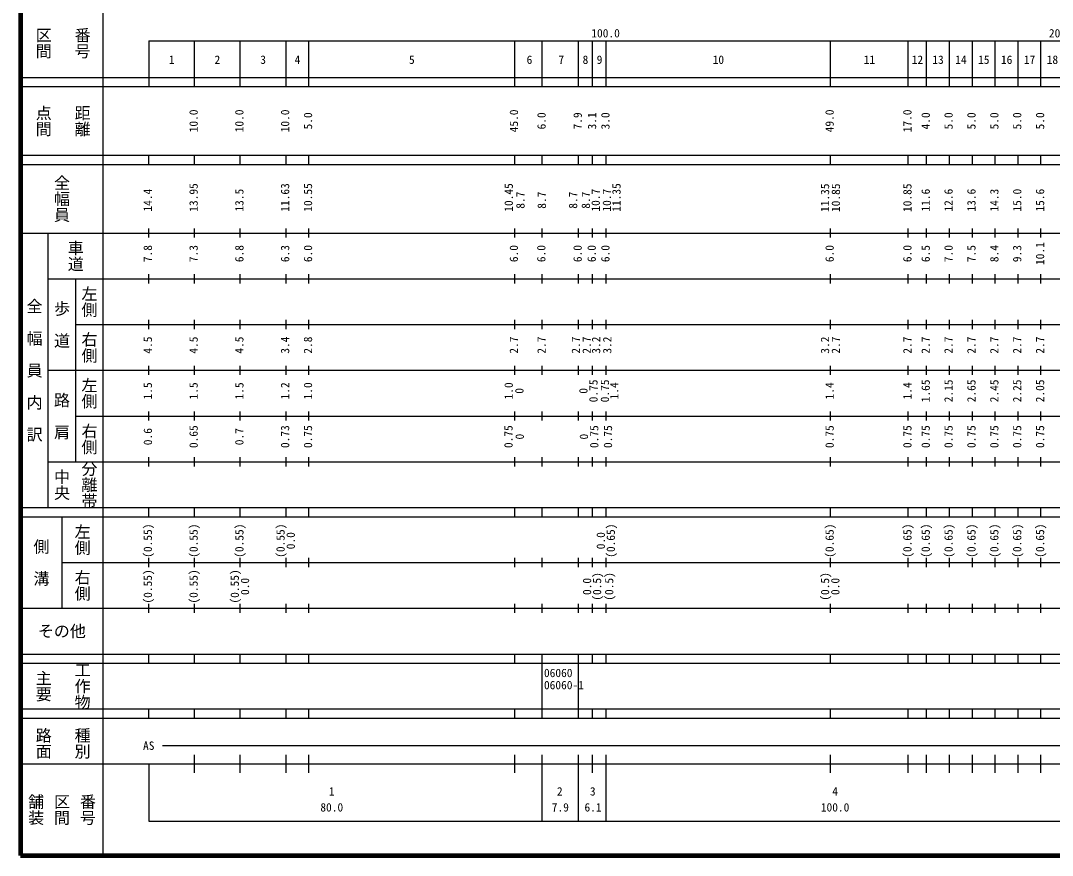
# Model space of a CAD drawing. Units: millimetres on the paper, enlarged 1000 times. Extents: x 40000 to 680000, y 20000 to 380000.
# Drawn here: x 40000 to 265488, y 20000 to 202409 of the extents above; entities that cross this region are included whole.
import ezdxf
from ezdxf.enums import TextEntityAlignment as Align

# ---------------------------------------------------------------- set-up
doc = ezdxf.new("R2010")
doc.units = ezdxf.units.MM
doc.header["$LTSCALE"] = 1000
doc.layers.add('M-TTL', color=2, linetype='Continuous', lineweight=140)
doc.layers.add('M-TTL-BAND', color=7, linetype='Continuous', lineweight=25)
doc.styles.add('@ＭＳ ゴシック', font='')
doc.styles.add('ＭＳ ゴシック', font='')
doc.styles.get('@ＭＳ ゴシック').set_extended_font_data('@MS Gothic')
doc.styles.get('ＭＳ ゴシック').set_extended_font_data('MS Gothic')

msp = doc.modelspace()

# ---------------------------------------------------------------- linework, layer by layer
at = {"layer": 'M-TTL'}
for p, q in [((40000, 380000), (40000, 20000)), ((40000, 20000), (680000, 20000))]:
    msp.add_line(p, q, dxfattribs=at)
at = {"layer": 'M-TTL-BAND'}
for p, q in [((58000, 370000), (58000, 20000)), ((68000, 198000), (579000, 198000)), ((68000, 198000), (68000, 188000)), ((78000, 188000), (78000, 198000)), ((88000, 188000), (88000, 198000)), ((98000, 188000), (98000, 198000)), ((103000, 188000), (103000, 198000)), ((148000, 188000), (148000, 198000)), ((154000, 188000), (154000, 198000)), ((161900, 188000), (161900, 198000)), ((165000, 188000), (165000, 198000)), ((168000, 188000), (168000, 198000)), ((217000, 188000), (217000, 198000)), ((234000, 188000), (234000, 198000)), ((238000, 188000), (238000, 198000)), ((243000, 188000), (243000, 198000)), ((248000, 188000), (248000, 198000)), ((253000, 188000), (253000, 198000)), ((258000, 188000), (258000, 198000)), ((263000, 188000), (263000, 198000)), ((40000, 190000), (579000, 190000)), ((40000, 188000), (579000, 188000)), ((40000, 173000), (579000, 173000)), ((68000, 171000), (68000, 173000)), ((78000, 171000), (78000, 173000)), ((88000, 171000), (88000, 173000)), ((98000, 171000), (98000, 173000)), ((103000, 171000), (103000, 173000)), ((148000, 171000), (148000, 173000)), ((154000, 171000), (154000, 173000)), ((161900, 171000), (161900, 173000)), ((165000, 171000), (165000, 173000)), ((168000, 171000), (168000, 173000)), ((217000, 171000), (217000, 173000)), ((234000, 171000), (234000, 173000)), ((238000, 171000), (238000, 173000)), ((243000, 171000), (243000, 173000)), ((248000, 171000), (248000, 173000)), ((253000, 171000), (253000, 173000)), ((258000, 171000), (258000, 173000)), ((263000, 171000), (263000, 173000)), ((40000, 171000), (579000, 171000)), ((40000, 156000), (579000, 156000)), ((46000, 96000), (46000, 156000)), ((68000, 155000), (68000, 157000)), ((78000, 155000), (78000, 157000)), ((88000, 155000), (88000, 157000)), ((98000, 155000), (98000, 157000)), ((103000, 155000), (103000, 157000)), ((148000, 155000), (148000, 157000)), ((154000, 155000), (154000, 157000)), ((161900, 155000), (161900, 157000)), ((165000, 155000), (165000, 157000)), ((168000, 155000), (168000, 157000)), ((217000, 155000), (217000, 157000)), ((234000, 155000), (234000, 157000)), ((238000, 155000), (238000, 157000)), ((243000, 155000), (243000, 157000)), ((248000, 155000), (248000, 157000)), ((253000, 155000), (253000, 157000)), ((258000, 155000), (258000, 157000)), ((263000, 155000), (263000, 157000)), ((68000, 145000), (68000, 147000)), ((78000, 145000), (78000, 147000)), ((88000, 145000), (88000, 147000)), ((98000, 145000), (98000, 147000)), ((103000, 145000), (103000, 147000)), ((148000, 145000), (148000, 147000)), ((154000, 145000), (154000, 147000)), ((161900, 145000), (161900, 147000)), ((165000, 145000), (165000, 147000)), ((168000, 145000), (168000, 147000)), ((217000, 145000), (217000, 147000)), ((234000, 145000), (234000, 147000)), ((238000, 145000), (238000, 147000)), ((243000, 145000), (243000, 147000)), ((248000, 145000), (248000, 147000)), ((253000, 145000), (253000, 147000)), ((258000, 145000), (258000, 147000)), ((263000, 145000), (263000, 147000)), ((46000, 146000), (579000, 146000)), ((52000, 146000), (52000, 106000)), ((52000, 136000), (579000, 136000)), ((68000, 135000), (68000, 137000)), ((78000, 135000), (78000, 137000)), ((88000, 135000), (88000, 137000)), ((98000, 135000), (98000, 137000)), ((103000, 135000), (103000, 137000)), ((148000, 135000), (148000, 137000)), ((154000, 135000), (154000, 137000)), ((161900, 135000), (161900, 137000)), ((165000, 135000), (165000, 137000)), ((168000, 135000), (168000, 137000)), ((217000, 135000), (217000, 137000)), ((234000, 135000), (234000, 137000)), ((238000, 135000), (238000, 137000)), ((243000, 135000), (243000, 137000)), ((248000, 135000), (248000, 137000)), ((253000, 135000), (253000, 137000)), ((258000, 135000), (258000, 137000)), ((263000, 135000), (263000, 137000)), ((68000, 125000), (68000, 127000)), ((78000, 125000), (78000, 127000)), ((88000, 125000), (88000, 127000)), ((98000, 125000), (98000, 127000)), ((103000, 125000), (103000, 127000)), ((148000, 125000), (148000, 127000)), ((154000, 125000), (154000, 127000)), ((161900, 125000), (161900, 127000)), ((165000, 125000), (165000, 127000)), ((168000, 125000), (168000, 127000)), ((217000, 125000), (217000, 127000)), ((234000, 125000), (234000, 127000)), ((238000, 125000), (238000, 127000)), ((243000, 125000), (243000, 127000)), ((248000, 125000), (248000, 127000)), ((253000, 125000), (253000, 127000)), ((258000, 125000), (258000, 127000)), ((263000, 125000), (263000, 127000)), ((46000, 126000), (579000, 126000)), ((52000, 116000), (579000, 116000)), ((68000, 115000), (68000, 117000)), ((78000, 115000), (78000, 117000)), ((88000, 115000), (88000, 117000)), ((98000, 115000), (98000, 117000)), ((103000, 115000), (103000, 117000)), ((148000, 115000), (148000, 117000)), ((154000, 115000), (154000, 117000)), ((161900, 115000), (161900, 117000)), ((165000, 115000), (165000, 117000)), ((168000, 115000), (168000, 117000)), ((217000, 115000), (217000, 117000)), ((234000, 115000), (234000, 117000)), ((238000, 115000), (238000, 117000)), ((243000, 115000), (243000, 117000)), ((248000, 115000), (248000, 117000)), ((253000, 115000), (253000, 117000)), ((258000, 115000), (258000, 117000)), ((263000, 115000), (263000, 117000)), ((46000, 106000), (579000, 106000)), ((68000, 105000), (68000, 107000)), ((78000, 105000), (78000, 107000)), ((88000, 105000), (88000, 107000)), ((98000, 105000), (98000, 107000)), ((103000, 105000), (103000, 107000)), ((148000, 105000), (148000, 107000)), ((154000, 105000), (154000, 107000)), ((161900, 105000), (161900, 107000)), ((165000, 105000), (165000, 107000)), ((168000, 105000), (168000, 107000)), ((217000, 105000), (217000, 107000)), ((234000, 105000), (234000, 107000)), ((238000, 105000), (238000, 107000)), ((243000, 105000), (243000, 107000)), ((248000, 105000), (248000, 107000)), ((253000, 105000), (253000, 107000)), ((258000, 105000), (258000, 107000)), ((263000, 105000), (263000, 107000)), ((40000, 96000), (579000, 96000)), ((68000, 94000), (68000, 96000)), ((78000, 94000), (78000, 96000)), ((88000, 94000), (88000, 96000)), ((98000, 94000), (98000, 96000)), ((103000, 94000), (103000, 96000)), ((148000, 94000), (148000, 96000)), ((154000, 94000), (154000, 96000)), ((161900, 94000), (161900, 96000)), ((165000, 94000), (165000, 96000)), ((168000, 94000), (168000, 96000)), ((217000, 94000), (217000, 96000)), ((234000, 94000), (234000, 96000)), ((238000, 94000), (238000, 96000)), ((243000, 94000), (243000, 96000)), ((248000, 94000), (248000, 96000)), ((253000, 94000), (253000, 96000)), ((258000, 94000), (258000, 96000)), ((263000, 94000), (263000, 96000)), ((40000, 94000), (579000, 94000)), ((49000, 94000), (49000, 74000)), ((49000, 84000), (579000, 84000)), ((68000, 83000), (68000, 85000)), ((78000, 83000), (78000, 85000)), ((88000, 83000), (88000, 85000)), ((98000, 83000), (98000, 85000)), ((103000, 83000), (103000, 85000)), ((148000, 83000), (148000, 85000)), ((154000, 83000), (154000, 85000)), ((161900, 83000), (161900, 85000)), ((165000, 83000), (165000, 85000)), ((168000, 83000), (168000, 85000)), ((217000, 83000), (217000, 85000)), ((234000, 83000), (234000, 85000)), ((238000, 83000), (238000, 85000)), ((243000, 83000), (243000, 85000)), ((248000, 83000), (248000, 85000)), ((253000, 83000), (253000, 85000)), ((258000, 83000), (258000, 85000)), ((263000, 83000), (263000, 85000)), ((68000, 73000), (68000, 75000)), ((78000, 73000), (78000, 75000)), ((88000, 73000), (88000, 75000)), ((98000, 73000), (98000, 75000)), ((103000, 73000), (103000, 75000)), ((148000, 73000), (148000, 75000)), ((154000, 73000), (154000, 75000)), ((161900, 73000), (161900, 75000)), ((165000, 73000), (165000, 75000)), ((168000, 73000), (168000, 75000)), ((217000, 73000), (217000, 75000)), ((234000, 73000), (234000, 75000)), ((238000, 73000), (238000, 75000)), ((243000, 73000), (243000, 75000)), ((248000, 73000), (248000, 75000)), ((253000, 73000), (253000, 75000)), ((258000, 73000), (258000, 75000)), ((263000, 73000), (263000, 75000)), ((40000, 74000), (579000, 74000)), ((40000, 64000), (579000, 64000)), ((68000, 62000), (68000, 64000)), ((78000, 62000), (78000, 64000)), ((88000, 62000), (88000, 64000)), ((98000, 62000), (98000, 64000)), ((103000, 62000), (103000, 64000)), ((148000, 62000), (148000, 64000)), ((154000, 62000), (154000, 64000)), ((161900, 62000), (161900, 64000)), ((165000, 62000), (165000, 64000)), ((168000, 62000), (168000, 64000)), ((217000, 62000), (217000, 64000)), ((234000, 62000), (234000, 64000)), ((238000, 62000), (238000, 64000)), ((243000, 62000), (243000, 64000)), ((248000, 62000), (248000, 64000)), ((253000, 62000), (253000, 64000)), ((258000, 62000), (258000, 64000)), ((263000, 62000), (263000, 64000)), ((40000, 62000), (579000, 62000)), ((154000, 52000), (154000, 62000)), ((161900, 52000), (161900, 62000)), ((40000, 52000), (579000, 52000)), ((68000, 50000), (68000, 52000)), ((78000, 50000), (78000, 52000)), ((88000, 50000), (88000, 52000)), ((98000, 50000), (98000, 52000)), ((103000, 50000), (103000, 52000)), ((148000, 50000), (148000, 52000)), ((154000, 50000), (154000, 52000)), ((161900, 50000), (161900, 52000)), ((165000, 50000), (165000, 52000)), ((168000, 50000), (168000, 52000)), ((217000, 50000), (217000, 52000)), ((234000, 50000), (234000, 52000)), ((238000, 50000), (238000, 52000)), ((243000, 50000), (243000, 52000)), ((248000, 50000), (248000, 52000)), ((253000, 50000), (253000, 52000)), ((258000, 50000), (258000, 52000)), ((263000, 50000), (263000, 52000)), ((40000, 50000), (579000, 50000)), ((71000, 44000), (565000, 44000)), ((78000, 38000), (78000, 42000)), ((88000, 38000), (88000, 42000)), ((98000, 38000), (98000, 42000)), ((103000, 38000), (103000, 42000)), ((148000, 38000), (148000, 42000)), ((154000, 27500), (154000, 42000)), ((161900, 27500), (161900, 42000)), ((165000, 38000), (165000, 42000)), ((168000, 27500), (168000, 42000)), ((217000, 38000), (217000, 42000)), ((234000, 38000), (234000, 42000)), ((238000, 38000), (238000, 42000)), ((243000, 38000), (243000, 42000)), ((248000, 38000), (248000, 42000)), ((253000, 38000), (253000, 42000)), ((258000, 38000), (258000, 42000)), ((263000, 38000), (263000, 42000)), ((40000, 40000), (579000, 40000)), ((68000, 40000), (68000, 27500)), ((68000, 27500), (579000, 27500))]:
    msp.add_line(p, q, dxfattribs=at)

# ---------------------------------------------------------------- texts
at = {"layer": 'M-TTL-BAND', "style": '@ＭＳ ゴシック'}
for s, p in [('番号', (53500, 197500)), ('区間', (45000, 197500)), ('点間', (45000, 180500)), ('距離', (53500, 180500)), ('全幅員', (49000, 163500)), ('車道', (52000, 151000)), ('左側', (55000, 141000)), ('全\u3000幅\u3000員\u3000内\u3000訳', (43000, 126000)), ('歩\u3000道', (49000, 136000)), ('右側', (55000, 131000)), ('左側', (55000, 121000)), ('路\u3000肩', (49000, 116000)), ('右側', (55000, 111000)), ('分離帯', (55000, 101000)), ('中央', (49000, 101000)), ('左側', (53500, 89000)), ('側\u3000溝', (44500, 84000)), ('右側', (53500, 79000)), ('工作物', (53500, 57000)), ('主要', (45000, 57000)), ('路面', (45000, 44500)), ('種別', (53500, 44500)), ('舗装', (43333, 30000)), ('区間', (49000, 30000)), ('番号', (54667, 30000))]:
    msp.add_text(s, height=2566, rotation=270, dxfattribs=at).set_placement(p, align=Align.MIDDLE_CENTER)
at = {"layer": 'M-TTL-BAND', "style": 'ＭＳ ゴシック'}
for s, p in [('100.0', (167844, 198195)), ('200.0', (267844, 198195)), ('1', (73000, 192405)), ('2', (83000, 192405)), ('3', (93000, 192405)), ('4', (100500, 192405)), ('5', (125500, 192405)), ('6', (151205, 192405)), ('7', (158158, 192405)), ('8', (163442, 192405)), ('9', (166520, 192405)), ('10', (192500, 192405)), ('11', (225500, 192405)), ('12', (236000, 192405)), ('13', (240500, 192405)), ('14', (245500, 192405)), ('15', (250500, 192405)), ('16', (255500, 192405)), ('17', (260500, 192405)), ('18', (265500, 192405)), ('AS', (68000, 42500)), ('1', (108000, 32523)), ('2', (157831, 32523)), ('3', (165041, 32523)), ('4', (218000, 32523)), ('80.0', (108000, 29033)), ('7.9', (157950, 29033)), ('6.1', (165100, 29033)), ('100.0', (218000, 29033))]:
    msp.add_text(s, height=1833, dxfattribs=at).set_placement(p, align=Align.BOTTOM_CENTER)
for s, p in [('10.0', (79255, 180500)), ('10.0', (89255, 180500)), ('10.0', (99255, 180500)), ('45.0', (149255, 180500)), ('49.0', (218255, 180500)), ('17.0', (235255, 180500)), ('5.0', (104255, 180500)), ('6.0', (155301, 180500)), ('7.9', (163200, 180500)), ('3.1', (166335, 180500)), ('3.0', (169255, 180500)), ('4.0', (239255, 180500)), ('5.0', (244255, 180500)), ('5.0', (249255, 180500)), ('5.0', (254255, 180500)), ('5.0', (259255, 180500)), ('5.0', (264255, 180500)), ('14.4', (69255, 163174)), ('13.95', (79255, 163763)), ('13.5', (89255, 163174)), ('11.63', (99255, 163763)), ('10.55', (104255, 163763)), ('10.45', (148131, 163763)), ('8.7', (150685, 163174)), ('8.7', (155359, 163174)), ('8.7', (162182, 163174)), ('8.7', (164984, 163174)), ('10.7', (167136, 163174)), ('10.7', (169580, 163174)), ('11.35', (171683, 163763)), ('11.35', (217255, 163706)), ('10.85', (219625, 163706)), ('10.85', (235255, 163706)), ('11.6', (239255, 163174)), ('12.6', (244255, 163174)), ('13.6', (249255, 163174)), ('14.3', (254255, 163174)), ('15.0', (259255, 163174)), ('15.6', (264255, 163174)), ('10.1', (264255, 151500)), ('7.8', (69255, 151500)), ('7.3', (79255, 151500)), ('6.8', (89255, 151500)), ('6.3', (99255, 151500)), ('6.0', (104255, 151500)), ('6.0', (149255, 151500)), ('6.0', (155243, 151500)), ('6.0', (163186, 151500)), ('6.0', (166255, 151500)), ('6.0', (169255, 151500)), ('6.0', (218255, 151500)), ('6.0', (235255, 151500)), ('6.5', (239255, 151500)), ('7.0', (244255, 151500)), ('7.5', (249255, 151500)), ('8.4', (254255, 151500)), ('9.3', (259255, 151500)), ('4.5', (69255, 131500)), ('4.5', (79255, 131500)), ('4.5', (89255, 131500)), ('3.4', (99255, 131500)), ('2.8', (104255, 131500)), ('2.7', (149255, 131500)), ('2.7', (155310, 131500)), ('2.7', (162809, 131500)), ('2.7', (165168, 131500)), ('3.2', (167229, 131500)), ('3.2', (169661, 131500)), ('3.2', (217255, 131500)), ('2.7', (219625, 131500)), ('2.7', (235255, 131500)), ('2.7', (239255, 131500)), ('2.7', (244255, 131500)), ('2.7', (249255, 131500)), ('2.7', (254255, 131500)), ('2.7', (259255, 131500)), ('2.7', (264255, 131500)), ('1.5', (69255, 121500)), ('1.5', (79255, 121500)), ('1.5', (89255, 121500)), ('1.2', (99255, 121500)), ('1.0', (104255, 121500)), ('1.0', (148112, 121500)), ('0', (150448, 121500)), ('0', (164446, 121500)), ('0.75', (166644, 121500)), ('0.75', (169142, 121500)), ('1.4', (171187, 121500)), ('1.4', (218255, 121500)), ('1.4', (235255, 121500)), ('1.65', (239255, 121500)), ('2.15', (244255, 121500)), ('2.65', (249255, 121500)), ('2.45', (254255, 121500)), ('2.25', (259255, 121500)), ('2.05', (264255, 121500)), ('0.6', (69255, 111500)), ('0.65', (79255, 111500)), ('0.7', (89255, 111500)), ('0.73', (99255, 111500)), ('0.75', (104255, 111500)), ('0.75', (148072, 111500)), ('0.75', (166817, 111500)), ('0.75', (169817, 111500)), ('0.75', (218255, 111500)), ('0.75', (235255, 111500)), ('0.75', (239255, 111500)), ('0.75', (244255, 111500)), ('0.75', (249255, 111500)), ('0.75', (254255, 111500)), ('0.75', (259255, 111500)), ('0.75', (264255, 111500)), ('0', (150536, 111500)), ('0', (164552, 111500)), ('(0.55)', (69255, 88764)), ('(0.55)', (79255, 88764)), ('(0.55)', (89255, 88764)), ('(0.55)', (98255, 88764)), ('0.0', (100486, 88764)), ('0.0', (168247, 88764)), ('(0.65)', (170432, 88764)), ('(0.65)', (218255, 88764)), ('(0.65)', (235255, 88764)), ('(0.65)', (239255, 88764)), ('(0.65)', (244255, 88764)), ('(0.65)', (249255, 88764)), ('(0.65)', (254255, 88764)), ('(0.65)', (259255, 88764)), ('(0.65)', (264255, 88764)), ('(0.55)', (69255, 78764)), ('(0.55)', (79255, 78764)), ('(0.55)', (88255, 78764)), ('(0.5)', (167432, 78764)), ('(0.5)', (170086, 78764)), ('(0.5)', (217255, 78764)), ('0.0', (90486, 78764)), ('0.0', (165247, 78764)), ('0.0', (219503, 78764))]:
    msp.add_text(s, height=1833, rotation=90, dxfattribs=at).set_placement(p, align=Align.BOTTOM_CENTER)
msp.add_text('その他', height=2566, dxfattribs=at).set_placement((49000, 69000), align=Align.MIDDLE_CENTER)
for s, p in [('06060', (154378, 58405)), ('06060-1', (154378, 55750))]:
    msp.add_text(s, height=1833, dxfattribs=at).set_placement(p, align=Align.BOTTOM_LEFT)

doc.saveas('drawing.dxf')
